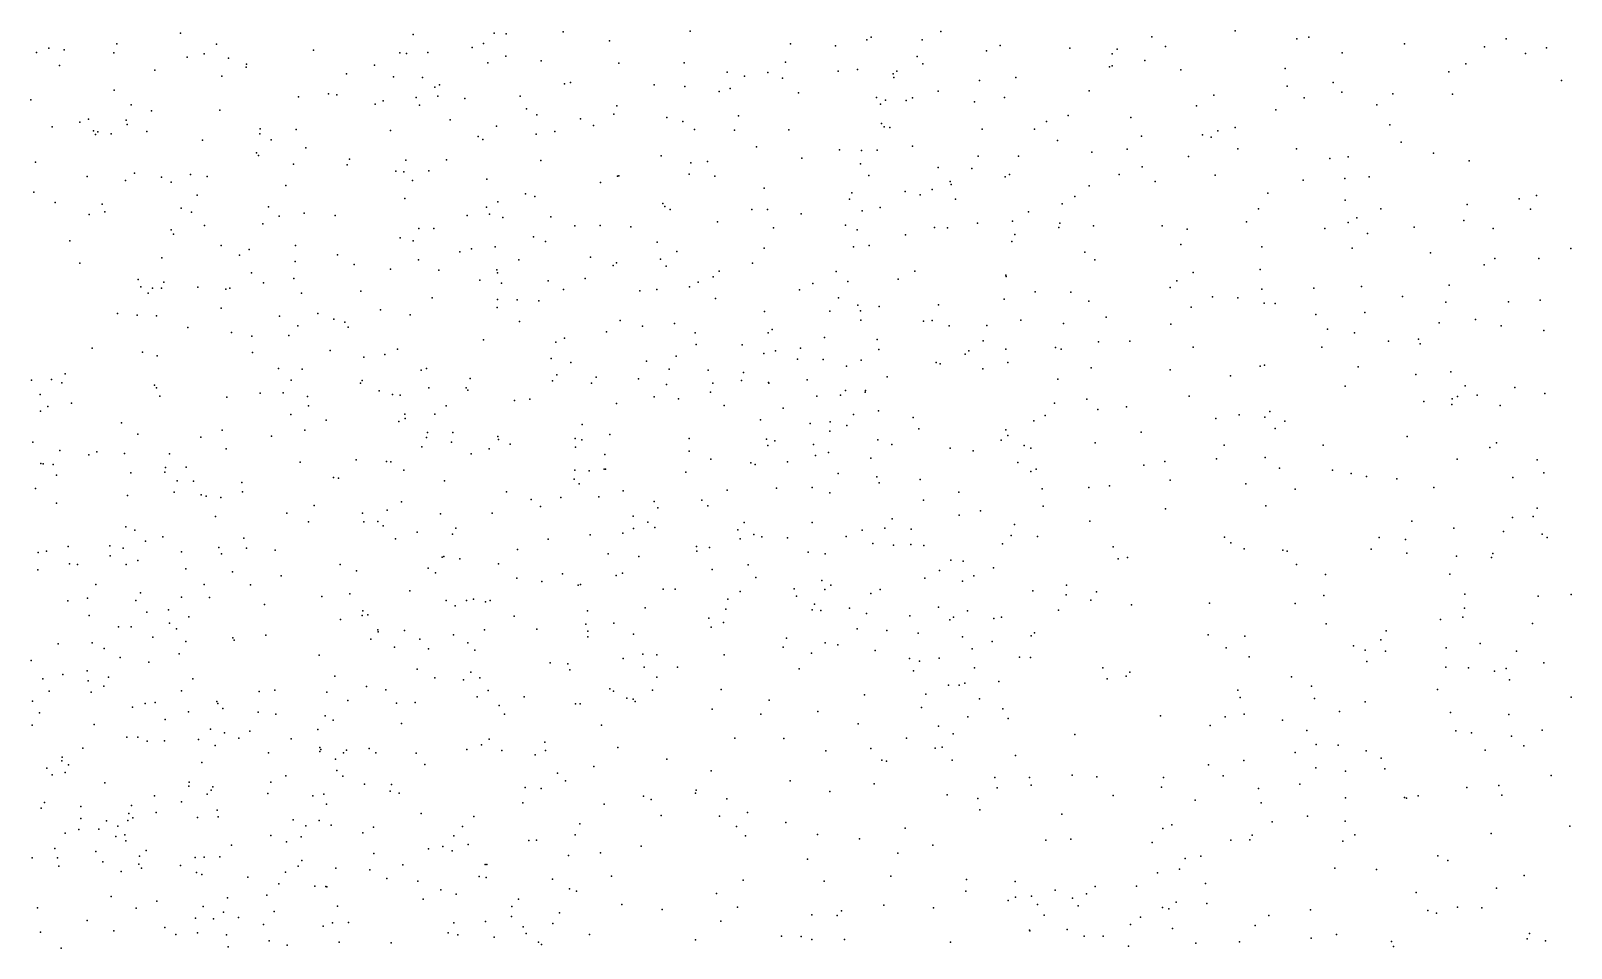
# Model space of a CAD drawing. Header units: metres. Extents: x -23.9 to 23.9, y -28.5 to 28.5.
# Drawn here: x 11.95 to 17.93, y 3.58 to 7.13 of the extents above; entities that cross this region are included whole.
import ezdxf

# ---------------------------------------------------------------- set-up
doc = ezdxf.new("R2010")
doc.units = ezdxf.units.M

msp = doc.modelspace()

# ---------------------------------------------------------------- linework, layer by layer
for p in [(12.5343, 7.122, 13.5329), (13.4356, 7.1167, -2.9031), (13.7495, 7.1226, -17.7805), (13.7959, 7.1196, -10.555), (14.0178, 7.1276, 18.579), (14.5096, 7.1294, -6.2255), (15.2115, 7.1071, 19.3227), (15.4811, 7.129, 16.0003), (16.2997, 7.1079, 12.6297), (16.6229, 7.1314, 16.5617), (16.9081, 7.1072, -14.1743), (12.023, 7.0637, -4.4428), (12.083, 7.0571, 14.0782), (12.287, 7.0811, -14.5082), (12.6736, 7.0797, -8.7941), (13.0494, 7.0567, -5.9485), (13.493, 7.0479, 1.9849), (13.665, 7.0671, -20.9815), (13.7081, 7.082, -9.787), (14.197, 7.0922, -9.9929), (14.8989, 7.0813, -5.9584), (15.0727, 7.0733, -20.3325), (15.1944, 7.0964, -19.5906), (15.4088, 7.0968, 5.5907), (15.6589, 7.0538, -5.838), (15.7114, 7.0744, 18.9487), (15.981, 7.064, 16.3399), (16.1649, 7.0598, 13.2965), (16.352, 7.0705, 13.6533), (16.8613, 7.1003, -3.4312), (17.2785, 7.0804, 8.8179), (17.5886, 7.0688, -8.6816), (17.6726, 7.0997, -4.1971), (17.8299, 7.0656, 7.8119), (11.9759, 7.0467, -2.1901), (12.0646, 6.9964, 8.5729), (12.2757, 7.0455, -2.7429), (12.5599, 7.0288, 8.887), (12.6249, 7.0427, 4.0142), (12.7193, 7.0249, 4.4087), (12.7886, 6.9905, -14.8471), (12.789, 7.0022, 15.6346), (13.2852, 6.9986, -8.9015), (13.3846, 7.0458, 11.1275), (13.4099, 7.0431, 9.3978), (13.7253, 7.0067, 15.9097), (13.7955, 7.0333, 0.9091), (13.9326, 7.0152, -8.454), (14.2334, 7.0055, -20.9018), (14.486, 7.0073, 5.4166), (14.8791, 7.0098, 9.9559), (15.3893, 7.0314, 7.5519), (15.4113, 7.0039, -3.4158), (16.1355, 6.9918, -13.6626), (16.1459, 6.9962, -4.9827), (16.1461, 7.0419, 9.2157), (16.2724, 7.0158, 18.8197), (17.0378, 7.0458, -18.0143), (17.5162, 7.0028, 1.0646), (17.7484, 7.0438, 16.6265), (12.4341, 6.9793, -15.774), (12.6938, 6.9556, 14.8564), (13.1774, 6.9641, -20.4657), (13.3592, 6.9534, 15.9853), (13.4714, 6.9506, 12.158), (14.046, 6.931, -9.4835), (14.6532, 6.9712, 15.9269), (14.7207, 6.956, 19.2041), (14.8106, 6.97, -9.6549), (14.8676, 6.9484, 15.5798), (15.0838, 6.9745, 17.9805), (15.1589, 6.9817, -18.5411), (15.2963, 6.9643, -5.3089), (15.2993, 6.9498, 9.9009), (15.3106, 6.9745, -2.2833), (15.6317, 6.9384, 9.5168), (15.7723, 6.95, -15.4465), (16.4123, 6.9799, 18.4626), (16.8157, 6.9852, 8.6083), (17.0026, 6.9313, -14.9842), (17.4514, 6.9719, -12.34), (17.888, 6.9394, 16.2369), (12.277, 6.9013, -4.8862), (12.9909, 6.8759, -5.4731), (13.1077, 6.8871, -18.853), (13.1397, 6.8835, -15.9066), (13.4471, 6.8723, 17.6776), (13.5202, 6.9134, 18.479), (13.5309, 6.8779, 4.2234), (13.5381, 6.9218, 4.619), (13.636, 6.8686, -16.0686), (13.8511, 6.8785, 14.7933), (14.022, 6.9264, -7.7142), (14.3701, 6.9217, 15.1736), (14.4893, 6.9161, -6.9025), (14.6217, 6.8963, 8.8519), (14.6643, 6.908, -17.08), (14.9294, 6.8913, -14.6344), (15.2324, 6.8731, 5.2699), (15.3722, 6.8714, 13.2255), (15.4708, 6.8974, 6.3473), (15.7283, 6.8727, 15.3096), (16.0561, 6.8991, -19.0742), (16.5398, 6.8817, 12.7881), (16.8243, 6.9162, 0.3063), (16.8897, 6.8712, -11.5041), (17.0363, 6.8936, 16.8741), (17.2342, 6.8868, -11.8214), (17.4649, 6.8861, 0.4069), (11.9534, 6.8633, 12.3898), (12.3422, 6.8443, -8.0437), (12.4214, 6.8206, 11.7914), (12.6867, 6.8237, 12.8551), (13.2882, 6.8473, -16.7977), (13.3189, 6.8597, -19.8461), (13.4605, 6.8428, 5.0219), (13.8745, 6.8294, 17.3729), (14.2137, 6.8079, 0.9479), (14.2257, 6.8405, 18.6774), (15.2471, 6.8469, 8.4259), (15.2667, 6.8628, -19.0959), (15.3468, 6.8617, 16.2826), (15.6115, 6.8557, 7.0987), (16.4721, 6.8401, 12.2176), (16.7803, 6.8251, 12.4164), (17.1721, 6.8439, 1.4502), (12.0357, 6.7595, 8.9642), (12.1439, 6.7779, 13.8186), (12.1771, 6.7891, 15.4066), (12.3237, 6.7846, 13.4366), (12.3272, 6.7677, 14.3567), (12.8429, 6.7513, -8.3152), (12.9822, 6.7483, 4.221), (13.5795, 6.7867, -17.3753), (13.7583, 6.7614, 1.7182), (13.9149, 6.8051, 4.6414), (14.084, 6.7907, -14.1268), (14.1343, 6.7642, 5.361), (14.4193, 6.7959, 9.5228), (14.4813, 6.7797, 16.1727), (14.5266, 6.749, 17.5914), (14.6967, 6.8013, 17.9949), (15.2508, 6.7718, -7.1625), (15.2615, 6.7588, 8.9962), (15.2839, 6.7572, 8.0075), (15.6415, 6.7502, 8.636), (15.8444, 6.7505, 13.2448), (15.891, 6.7805, 8.2458), (15.9748, 6.803, -2.5989), (16.2181, 6.7949, 16.4172), (16.6222, 6.7565, 8.1907), (17.2216, 6.7668, -10.1635), (12.1964, 6.7442, 9.3382), (12.2045, 6.7293, 12.6564), (12.2135, 6.7395, 12.123), (12.2653, 6.7316, 9.749), (12.4032, 6.7409, 8.6559), (12.6191, 6.7081, 9.4126), (12.8417, 6.7325, 12.52), (12.8848, 6.7088, 10.9871), (13.3474, 6.7448, 18.2365), (13.6883, 6.722, 11.9913), (13.7063, 6.7101, -15.5054), (13.9122, 6.7311, 15.8369), (13.9849, 6.7417, -2.0066), (14.6817, 6.7459, 9.3007), (14.8918, 6.747, -3.2663), (15.9342, 6.7058, 12.6169), (16.2599, 6.7231, -5.9143), (16.4964, 6.7287, -5.4351), (16.5289, 6.7194, 1.2524), (16.5554, 6.7433, -18.6176), (17.2661, 6.6996, -18.6531), (12.8286, 6.6586, 15.48), (12.8363, 6.6485, 15.1166), (13.0198, 6.6779, 15.7763), (13.1885, 6.6342, 14.7594), (13.4078, 6.6295, 3.9407), (13.5649, 6.6309, 14.7458), (13.9303, 6.6287, 18.7189), (14.3974, 6.6468, -20.5824), (14.7664, 6.6823, -2.5114), (14.943, 6.6377, 19.0861), (15.0884, 6.6705, 14.1614), (15.1734, 6.6679, 18.1706), (15.2347, 6.6682, 7.6651), (15.3715, 6.6848, 15.4092), (15.6261, 6.6453, 5.8928), (15.7821, 6.6459, 6.3128), (16.0662, 6.6614, -14.5921), (16.2042, 6.6723, 9.4252), (16.441, 6.6438, 13.1195), (16.6332, 6.6734, -13.2393), (16.8605, 6.6736, -11.0174), (16.9889, 6.6368, 7.8451), (17.0602, 6.6428, 15.6426), (17.3908, 6.6575, -8.831), (11.9718, 6.6224, 13.4697), (12.3555, 6.5801, 15.0306), (12.5728, 6.5741, 12.1089), (12.9722, 6.615, -17.634), (13.1793, 6.6121, 1.5298), (13.369, 6.5874, 15.8468), (13.399, 6.5845, 9.3555), (13.497, 6.5885, -20.7386), (14.5052, 6.5751, -15.5826), (14.5125, 6.6202, 14.9565), (14.5774, 6.6242, -17.7998), (15.1703, 6.6159, -20.1946), (15.202, 6.5709, 9.5529), (15.4717, 6.6015, 18.7053), (15.6018, 6.5981, 9.3248), (15.7476, 6.5748, 9.6607), (16.1722, 6.5745, 12.0196), (16.2618, 6.6042, 15.3751), (16.5449, 6.5719, -19.3457), (17.5296, 6.6274, 16.9781), (12.1721, 6.5664, -17.7953), (12.3203, 6.5506, 14.6733), (12.4599, 6.5636, 4.1108), (12.4974, 6.5446, 9.0195), (12.6375, 6.5664, -17.1813), (12.9426, 6.5324, -19.5917), (13.4337, 6.5517, -18.0432), (13.7211, 6.5561, 9.5186), (14.1624, 6.5438, 4.5917), (14.2282, 6.5674, 4.9457), (14.2335, 6.5688, 17.2449), (14.605, 6.5674, -16.5601), (14.7965, 6.5212, 18.6699), (15.4479, 6.5161, 7.3681), (15.517, 6.5472, -4.7848), (15.522, 6.5355, 6.9322), (15.7302, 6.5649, 14.3141), (16.057, 6.5303, 16.5594), (16.3126, 6.5473, 8.0601), (16.886, 6.5523, 9.1014), (17.0481, 6.559, 12.6438), (17.1415, 6.565, -9.2324), (11.9653, 6.5053, 9.9189), (12.0481, 6.4657, -1.2325), (12.2301, 6.4596, -18.4338), (12.5985, 6.4946, -15.5592), (13.4029, 6.4817, -7.1256), (13.7636, 6.468, 8.2884), (13.8716, 6.4999, -17.0084), (13.9068, 6.4896, 16.649), (14.4037, 6.4618, -9.0137), (14.4113, 6.4502, 8.8793), (15.1276, 6.479, 18.526), (15.136, 6.5032, 16.0255), (15.3437, 6.5086, 16.3938), (15.4018, 6.4955, 5.4116), (15.5389, 6.4784, -3.4833), (15.9519, 6.4603, 15.2353), (16.0012, 6.489, -15.6243), (16.7493, 6.5025, 11.9994), (17.0493, 6.4748, 16.6298), (17.5222, 6.4583, -9.7595), (17.7237, 6.4807, 0.7085), (17.7907, 6.4935, 8.8902), (12.1796, 6.4196, 4.2969), (12.2401, 6.4294, -7.0866), (12.5366, 6.4435, -7.7764), (12.5759, 6.4287, 10.2539), (12.8745, 6.4492, 8.7918), (12.9157, 6.4123, 12.2503), (13.0134, 6.4248, 10.2331), (13.1333, 6.4149, 15.058), (13.6447, 6.416, -8.2499), (13.7195, 6.4476, 17.133), (13.7323, 6.4211, 15.6032), (13.7836, 6.408, -2.8498), (13.9696, 6.4105, -20.6555), (14.4315, 6.4388, 16.5929), (14.6154, 6.3908, 17.9274), (14.7483, 6.4388, 16.2299), (14.8094, 6.4387, 13.7532), (14.9403, 6.4222, 8.5757), (15.1769, 6.4331, 13.3685), (15.246, 6.4467, 9.88), (15.7593, 6.393, 8.338), (15.8208, 6.4295, 13.4868), (16.666, 6.3914, 13.1946), (16.7135, 6.4413, -4.6866), (17.0943, 6.4059, -1.9081), (17.1869, 6.4414, 8.8502), (17.5096, 6.3958, 17.3995), (17.7674, 6.4394, 16.3822), (12.4973, 6.3602, 11.5679), (12.5063, 6.3426, -0.592), (12.627, 6.3771, 11.2482), (12.8527, 6.3833, -3.1461), (13.4583, 6.3652, 11.1218), (13.516, 6.3646, 15.0699), (13.9028, 6.3325, 15.9956), (14.0629, 6.3756, 9.3617), (14.1602, 6.377, 0.6243), (14.2798, 6.3709, 8.5676), (14.8327, 6.3671, -17.4331), (15.1112, 6.3782, 8.0754), (15.1573, 6.3602, 14.5227), (15.3448, 6.3401, -16.5645), (15.4573, 6.3694, -15.247), (15.5078, 6.3681, 15.3252), (15.6241, 6.386, 8.6505), (15.7683, 6.3422, 12.6653), (15.939, 6.3693, 6.0358), (15.9428, 6.3864, 6.5729), (16.0735, 6.3759, 13.1245), (16.3399, 6.3753, 16.3429), (16.436, 6.3623, 0.5824), (16.9698, 6.3648, 16.1003), (17.0607, 6.3879, 12.2886), (17.1352, 6.3463, -12.3871), (17.3168, 6.3698, 15.9672), (17.6224, 6.3657, 1.1741), (12.1047, 6.3177, -15.9416), (12.6917, 6.2992, 10.5716), (12.8001, 6.284, -2.2769), (12.9799, 6.2992, -14.9079), (13.3857, 6.329, 15.4631), (13.4355, 6.3176, 18.0826), (13.6166, 6.2745, 11.7887), (13.6623, 6.2858, 17.6083), (13.7538, 6.2944, 11.3073), (13.9482, 6.3151, -2.2079), (14.3811, 6.3124, 1.0869), (14.4585, 6.2756, -2.5198), (14.7966, 6.2883, 7.6837), (15.1433, 6.2941, -14.5091), (15.2037, 6.2998, -2.154), (15.7561, 6.3144, 12.2785), (16.0403, 6.2729, -13.6176), (16.4116, 6.3028, 15.6279), (16.7254, 6.2941, -18.5418), (17.0758, 6.2883, -1.3747), (17.3803, 6.2712, -10.8392), (17.9243, 6.2881, 18.1379), (12.1436, 6.2302, -4.7341), (12.4615, 6.2519, -2.6373), (12.7622, 6.2621, 0.2682), (12.9781, 6.2367, 3.9658), (13.1428, 6.2624, -1.8889), (13.207, 6.2261, 9.7984), (13.4559, 6.2441, 3.8055), (13.8448, 6.2438, -20.1026), (14.1227, 6.2534, 16.2588), (14.2108, 6.2211, 4.2982), (14.2243, 6.2317, 4.7144), (14.395, 6.2456, -1.5888), (14.4168, 6.2192, 14.9376), (14.7512, 6.2306, 14.1898), (16.0781, 6.2434, 11.8832), (17.5882, 6.2236, 8.7895), (17.6293, 6.2492, -2.1818), (17.7994, 6.2483, 18.6124), (12.3702, 6.1672, -6.7159), (12.4696, 6.1569, -15.0517), (12.8086, 6.1928, -6.9446), (12.8551, 6.1551, -16.3203), (12.9735, 6.1717, -19.2944), (13.3476, 6.2076, 12.0528), (13.5352, 6.204, 16.8351), (13.6947, 6.1649, 10.7767), (13.7601, 6.2051, 8.6877), (13.7633, 6.1931, -17.5834), (13.778, 6.1534, 19.6886), (13.9597, 6.1628, 18.4685), (14.102, 6.1709, -16.5152), (14.5409, 6.1572, 7.9739), (14.5992, 6.1778, -20.1347), (14.6221, 6.1997, 8.3745), (14.9855, 6.1517, -9.1534), (15.0754, 6.1987, 9.0599), (15.1205, 6.1595, 10.6871), (15.3166, 6.169, 16.1591), (15.381, 6.1998, 11.695), (15.733, 6.1848, 6.8953), (15.7343, 6.1785, 10.1244), (16.3958, 6.162, -5.4701), (16.4591, 6.1942, 8.1868), (16.7199, 6.2062, -4.0234), (12.3798, 6.1389, 0.6862), (12.4084, 6.1148, -17.4972), (12.4258, 6.1332, -13.7957), (12.4604, 6.1332, -3.1664), (12.6005, 6.138, -14.5384), (12.7098, 6.1296, -5.4998), (12.7244, 6.1334, 11.7855), (13.003, 6.114, 11.9957), (13.2334, 6.1223, -18.776), (13.5093, 6.0963, 17.1563), (14.019, 6.1284, 11.1013), (14.3146, 6.124, -13.9177), (14.3801, 6.1291, 18.1122), (14.5064, 6.1389, -15.3288), (14.6081, 6.0941, 17.476), (14.9341, 6.127, -1.5495), (15.0849, 6.0967, 15.6839), (15.727, 6.0916, -19.7771), (15.8474, 6.1197, 15.3661), (15.9859, 6.1183, 16.428), (16.3703, 6.1358, 16.0234), (16.5341, 6.0999, -20.0335), (16.6326, 6.0967, 9.1458), (16.7262, 6.1302, 1.2841), (16.9273, 6.1337, 0.2771), (17.1123, 6.14, 12.6731), (17.2707, 6.1021, 16.9925), (17.4525, 6.1458, 7.8933), (12.2891, 6.0362, 10.5232), (12.6916, 6.0569, -17.8906), (13.0662, 6.036, 8.3215), (13.3093, 6.0498, -19.6669), (13.7612, 6.0584, 17.9779), (13.7628, 6.0904, 8.2504), (13.8389, 6.0885, 19.2304), (13.9231, 6.085, 11.5476), (14.7976, 6.0431, -8.3638), (15.0505, 6.0444, 11.0859), (15.1598, 6.0674, 7.0526), (15.1706, 6.0458, 10.3478), (15.2423, 6.0631, 12.268), (15.4719, 6.0698, 10.9822), (16.0556, 6.0837, 6.4502), (16.4516, 6.0605, 13.2265), (16.7348, 6.0761, -1.6614), (16.7773, 6.0746, 8.6208), (16.9358, 6.0317, 12.1298), (17.1247, 6.0393, -18.6329), (17.4395, 6.0792, -11.4514), (17.6816, 6.0806, -10.0029), (17.8055, 6.0867, 16.2968), (12.3658, 6.0285, -18.6302), (12.4404, 6.0265, 4.0914), (12.5628, 5.9811, 8.3735), (12.9172, 6.0252, 5.3574), (12.9888, 5.988, -13.9317), (13.1284, 6.0133, 1.1678), (13.1703, 6.0014, 10.6487), (13.1831, 5.9832, -18.2175), (13.4242, 6.0309, -0.2827), (13.848, 6.004, -14.2937), (14.2381, 6.0087, -0.9361), (14.3247, 5.9868, 19.5683), (14.4488, 5.9974, -7.2624), (14.8273, 5.9736, 7.9393), (15.1718, 6.0094, 7.5246), (15.4147, 6.0062, -5.3303), (15.448, 6.0089, 13.2504), (15.5135, 5.9883, -14.8094), (15.6594, 5.9897, -4.7672), (15.7916, 6.0101, 14.4683), (15.9569, 5.9968, 12.982), (16.1223, 6.0208, 8.3399), (16.3735, 5.9936, -13.3695), (16.98, 5.9748, -4.4896), (17.4133, 5.9997, -1.1006), (17.554, 6.0127, 8.3421), (17.654, 5.9872, 18.8482), (12.7309, 5.9625, 8.9707), (12.8097, 5.9477, 0.7487), (12.9543, 5.9501, 11.3713), (13.7082, 5.934, 17.5012), (13.9892, 5.9247, 20.0727), (14.0223, 5.9404, 17.6557), (14.1857, 5.9645, 16.0691), (14.5286, 5.961, 4.9937), (14.5331, 5.9157, 15.1124), (14.7106, 5.9144, 19.9922), (14.8126, 5.9606, -2.7423), (15.031, 5.9431, 5.702), (15.2351, 5.9342, 14.5908), (15.6453, 5.93, 15.6621), (16.0924, 5.9252, 11.4795), (16.2136, 5.9283, 9.4368), (17.0853, 5.9605, 19.3623), (17.2167, 5.9288, 19.7255), (17.3334, 5.9365, 19.0799), (17.3403, 5.9185, 18.4206), (17.8193, 5.9702, 17.7587), (12.1907, 5.9008, -5.4105), (12.3865, 5.8858, -5.8702), (12.4427, 5.8713, -1.0055), (12.8133, 5.8845, -15.8432), (13.1137, 5.8927, 0.3977), (13.2439, 5.8667, 5.6065), (13.3257, 5.8767, -16.5389), (13.3753, 5.897, -17.7932), (13.9712, 5.8608, -1.3801), (14.4555, 5.8701, -0.1534), (14.7957, 5.881, -9.716), (14.8399, 5.8915, 10.3405), (14.9257, 5.8588, 9.1871), (14.9379, 5.9015, 9.868), (15.0257, 5.8572, 19.5801), (15.1723, 5.8545, -7.8379), (15.2405, 5.8958, 20.3683), (15.5753, 5.8783, 5.6941), (15.5904, 5.8909, -2.8007), (15.7337, 5.8968, -14.2315), (15.9258, 5.904, 16.1346), (15.9477, 5.8977, 10.0567), (16.4603, 5.9051, 8.5626), (16.9585, 5.9054, -19.5763), (12.0862, 5.8011, 14.518), (12.9132, 5.823, -0.2743), (13.0056, 5.8203, 18.4261), (13.4669, 5.8161, 10.236), (13.4874, 5.8228, -13.8954), (13.9927, 5.7981, -15.4717), (14.0465, 5.8456, -7.8185), (14.3402, 5.8512, -9.9802), (14.4284, 5.8195, 16.3476), (14.5795, 5.8158, -1.3275), (14.7167, 5.8065, -14.2876), (15.1159, 5.831, -6.4373), (15.4638, 5.8457, -18.4487), (15.4782, 5.8405, 19.8117), (15.6447, 5.8214, 6.8914), (15.7412, 5.8456, 13.4025), (16.0638, 5.825, 9.027), (16.371, 5.8178, 11.8582), (16.6043, 5.794, 20.0119), (16.7193, 5.8311, 13.0376), (16.7366, 5.8358, -12.9127), (17.0992, 5.829, -19.113), (17.3234, 5.7991, 1.1418), (17.4587, 5.8093, -2.4321), (11.9565, 5.7771, -18.7073), (12.0331, 5.7802, 13.8954), (12.0741, 5.7665, -13.545), (12.4326, 5.7573, 10.7132), (12.4401, 5.7475, 5.5484), (12.9625, 5.7778, 9.3738), (13.2318, 5.7661, 19.4699), (13.2376, 5.7756, 18.9639), (13.3036, 5.736, 4.097), (13.4967, 5.7474, 1.0163), (13.6412, 5.7475, -16.8601), (13.6483, 5.7384, 18.8979), (13.6569, 5.7839, 10.5223), (13.9754, 5.7752, 1.2882), (14.127, 5.7654, -8.2765), (14.1456, 5.7888, 15.7133), (14.3088, 5.7822, 19.9883), (14.4173, 5.7604, 19.2811), (14.5976, 5.7661, -10.63), (14.709, 5.7758, 20.3945), (14.8133, 5.7682, -19.4082), (14.8145, 5.7659, 17.1053), (14.963, 5.7781, 5.3797), (15.1118, 5.7375, -8.6866), (15.1898, 5.7372, -2.4258), (15.2739, 5.7905, 12.4837), (15.9355, 5.7811, 14.1889), (17.0494, 5.7539, 18.9539), (17.5148, 5.7556, 17.3776), (17.7062, 5.7491, 16.4343), (11.9903, 5.722, 23.0813), (12.0198, 5.6755, 4.1895), (12.1107, 5.6881, -4.6922), (12.454, 5.7147, 14.2063), (12.7129, 5.7117, 18.8467), (12.8421, 5.727, 4.186), (12.9321, 5.7276, 10.8843), (13.0267, 5.7139, 11.63), (13.0298, 5.6772, 8.2067), (13.3553, 5.7213, 18.3209), (13.3858, 5.7192, -2.2958), (13.564, 5.6772, -0.9592), (13.8285, 5.6978, 4.1705), (13.8882, 5.704, 8.1071), (14.2236, 5.6867, 11.059), (14.3703, 5.7123, -14.9072), (14.4648, 5.7048, 15.5434), (14.5889, 5.7311, 10.6445), (14.642, 5.6793, 11.0463), (15.0005, 5.7154, 12.0154), (15.092, 5.719, 11.6042), (15.1877, 5.7312, 7.7463), (15.9221, 5.6885, 19.7445), (16.0474, 5.7039, -3.8593), (16.2012, 5.6735, 12.8681), (16.4441, 5.7153, -5.1262), (17.3541, 5.6949, -0.1064), (17.4628, 5.6822, 19.9877), (17.4633, 5.7049, 17.8745), (17.4847, 5.7137, -18.0512), (17.5602, 5.7187, -12.11), (17.6494, 5.679, -18.589), (17.8228, 5.7259, -9.1833), (11.9916, 5.657, -3.643), (12.9616, 5.6446, -17.3248), (13.0988, 5.6226, 4.5803), (13.3796, 5.6165, 9.007), (13.4035, 5.6453, 4.8289), (13.4052, 5.6292, -19.35), (13.5199, 5.6449, 5.5533), (14.7819, 5.6235, -6.9355), (14.8704, 5.6685, 16.1499), (15.053, 5.6157, -14.65), (15.1425, 5.6446, -7.2711), (15.2402, 5.6586, -9.7482), (15.3736, 5.6322, 13.4067), (15.8425, 5.6193, 20.3089), (15.8856, 5.6402, 10.8495), (16.0899, 5.6629, 9.8053), (16.547, 5.6286, 20.4736), (16.6377, 5.6428, 12.279), (16.7376, 5.6338, 19.4773), (16.7569, 5.6557, 12.7429), (16.8155, 5.6183, -0.0188), (12.3049, 5.6116, 0.8958), (12.3681, 5.5672, 4.4727), (12.6126, 5.5561, 4.8676), (12.6947, 5.5837, 5.8199), (12.8869, 5.5599, 6.1768), (13.0152, 5.583, 19.1942), (13.4875, 5.5553, 4.4642), (13.4918, 5.5737, -16.0608), (13.5901, 5.5739, 17.1171), (13.7643, 5.5592, 5.0137), (14.0913, 5.6048, 0.7215), (14.1976, 5.5671, 4.8804), (14.9748, 5.6096, 13.6348), (15.0515, 5.5797, -10.6973), (15.1174, 5.6017, 14.4026), (15.396, 5.5885, 5.8418), (15.7333, 5.5845, -19.2074), (15.7407, 5.563, 13.6842), (16.2586, 5.5754, 12.5073), (16.777, 5.5902, -4.1518), (17.2898, 5.559, 18.2168), (11.9617, 5.5364, 13.4294), (12.0656, 5.5039, 10.3104), (12.209, 5.5, -0.8119), (12.7114, 5.5105, -14.0808), (13.4688, 5.5184, 20.1293), (13.5842, 5.5368, -2.8111), (13.7302, 5.5105, 11.8433), (13.7666, 5.5468, 16.5685), (13.8119, 5.5288, 17.4059), (14.0634, 5.5508, -9.4123), (14.0648, 5.5169, -17.1449), (14.0897, 5.5462, 11.6008), (14.5051, 5.502, 0.2615), (14.5057, 5.5506, -16.7713), (14.8051, 5.5486, -0.9274), (14.8107, 5.5236, 19.4108), (14.8378, 5.5421, 5.1265), (14.9882, 5.5281, 9.6306), (15.0454, 5.4965, -1.5963), (15.2375, 5.5459, 20.6509), (15.2917, 5.5273, 7.3268), (15.5178, 5.5137, 12.6119), (15.6065, 5.5033, 6.5943), (15.7157, 5.5446, 10.2123), (15.8045, 5.5234, 9.0378), (15.8303, 5.5137, -3.4056), (16.0797, 5.5337, 9.4608), (16.5795, 5.5247, -19.8808), (16.9638, 5.5251, -1.249), (17.6092, 5.5166, 17.1245), (17.6361, 5.5345, -1.1746), (11.9923, 5.4537, -0.3433), (12.0016, 5.4522, -17.548), (12.0401, 5.4499, 5.4947), (12.1778, 5.4877, 14.8352), (12.3167, 5.4932, 22.5993), (12.475, 5.4381, -17.8703), (12.4916, 5.4916, 13.8321), (12.556, 5.4397, -0.4279), (12.9975, 5.459, -2.2107), (13.2152, 5.4679, 19.8272), (13.333, 5.462, 8.1829), (13.3494, 5.461, 9.6773), (13.6609, 5.4913, 18.4225), (14.1786, 5.4884, 16.4238), (14.5893, 5.4712, 14.1521), (14.7444, 5.4566, 14.556), (14.7616, 5.45, 16.9131), (14.8864, 5.4612, -6.0925), (14.9956, 5.4854, -9.2277), (15.2101, 5.4753, -14.2018), (15.7805, 5.4579, -13.613), (16.2678, 5.4473, 11.6381), (16.3497, 5.4624, 11.9712), (16.5502, 5.4726, 0.7601), (16.7383, 5.4776, -1.6837), (16.7941, 5.4356, 19.0284), (17.4829, 5.4712, -11.0204), (17.7929, 5.4678, 16.7269), (12.0533, 5.4084, 3.9388), (12.3408, 5.4184, 22.9386), (12.4727, 5.4202, 18.4692), (12.5209, 5.3865, -14.5549), (12.5842, 5.386, 8.9174), (12.7721, 5.3811, 17.6832), (13.1266, 5.4, -0.0204), (13.1469, 5.3971, -3.3424), (13.4001, 5.4286, 18.0851), (13.5572, 5.387, -18.0597), (14.0605, 5.3929, -15.209), (14.0631, 5.4279, -7.2821), (14.079, 5.3751, -10.1535), (14.1186, 5.4262, 20.1942), (14.1762, 5.4317, 7.8759), (14.1808, 5.4328, 17.4454), (14.4932, 5.421, 19.3064), (15.0839, 5.415, 15.8932), (15.2329, 5.4019, 9.1908), (15.2428, 5.3798, 6.8056), (15.401, 5.3926, -10.3797), (15.8303, 5.4225, -4.537), (15.8505, 5.4325, 12.5877), (16.3699, 5.3895, -3.0031), (16.6644, 5.3747, -13.4847), (16.9999, 5.4287, -18.2503), (17.0722, 5.4152, -13.2711), (17.1318, 5.4037, -2.2754), (17.2493, 5.3946, -18.9889), (17.6985, 5.3995, 12.407), (17.8192, 5.4185, -9.7356), (11.9722, 5.3569, -2.4164), (12.3284, 5.3307, -13.8047), (12.5097, 5.3425, 6.0457), (12.6141, 5.333, 10.6179), (12.6336, 5.3279, -4.9514), (12.6901, 5.3221, 14.3932), (12.7742, 5.3442, 17.3414), (13.7975, 5.3445, 7.7887), (14.0087, 5.3228, -8.6611), (14.1555, 5.3244, -2.2929), (14.2503, 5.348, 19.0166), (14.6527, 5.3513, -0.5089), (14.844, 5.3589, -18.7816), (14.9824, 5.3608, 5.5982), (15.0516, 5.3404, 11.3882), (15.5509, 5.3431, -7.2062), (15.8739, 5.356, -6.7753), (16.0548, 5.361, 20.6387), (16.1357, 5.3678, 19.3711), (16.8557, 5.3551, -3.3745), (17.3923, 5.3609, -0.5158), (12.0526, 5.3, 12.8183), (12.9456, 5.2618, 19.3177), (13.0523, 5.2915, 0.5203), (13.2394, 5.2611, 5.9736), (13.3345, 5.2732, 7.8628), (13.3903, 5.3058, 11.7778), (13.5412, 5.2589, -0.4128), (13.7414, 5.2618, 5.6572), (13.8926, 5.3145, -19.7061), (13.9291, 5.2879, 16.946), (14.3695, 5.3074, -19.7431), (14.3843, 5.2821, 17.1037), (14.5554, 5.3126, 10.6806), (14.5784, 5.2905, 13.8068), (15.4145, 5.3123, 19.419), (15.6352, 5.2706, -6.0821), (15.8775, 5.2883, 10.642), (16.3524, 5.278, -6.2524), (16.7412, 5.29, -19.4549), (17.7928, 5.2813, 0.8297), (12.3213, 5.2083, 13.6086), (12.3571, 5.1957, 4.6757), (12.6689, 5.2492, 14.9292), (13.0304, 5.2285, -18.6725), (13.2441, 5.2276, -14.1306), (13.2991, 5.2293, 10.0099), (13.3192, 5.213, 17.2876), (13.6015, 5.2037, -14.4637), (14.288, 5.2504, -1.763), (14.2896, 5.2022, 15.896), (14.3453, 5.2271, 14.3714), (14.3725, 5.2062, 20.0956), (14.6946, 5.1966, 5.1915), (14.7193, 5.2249, -2.4367), (14.9826, 5.2249, 13.6481), (15.177, 5.1956, 0.946), (15.2645, 5.2031, 1.4172), (15.2933, 5.2394, 13.7904), (15.3663, 5.1994, 20.6312), (15.5522, 5.2533, 9.4294), (15.7667, 5.2178, 11.4106), (16.0597, 5.2306, 12.3539), (17.3074, 5.231, 18.7289), (17.4696, 5.204, -18.5376), (17.6982, 5.2454, 17.8419), (17.7783, 5.2486, -0.7503), (12.3981, 5.1533, 22.6073), (12.4647, 5.1699, 17.363), (12.7789, 5.1652, 8.597), (13.367, 5.1625, -17.6459), (13.4518, 5.1886, 7.5129), (13.5878, 5.1798, 10.669), (13.9587, 5.1605, 10.8955), (14.1213, 5.1778, 6.1094), (14.2481, 5.1842, -9.6901), (14.7032, 5.1619, 7.8789), (14.7559, 5.1788, 1.5355), (14.7881, 5.1701, -10.7976), (14.8876, 5.166, -1.9077), (15.115, 5.1718, 7.5045), (15.2178, 5.1443, 1.9461), (15.2974, 5.138, 6.0452), (15.3653, 5.1396, 11.5846), (15.4155, 5.1361, -9.5373), (15.7202, 5.1422, 19.6337), (15.7539, 5.1744, -3.9854), (15.8566, 5.171, -5.5605), (16.5813, 5.168, -5.4215), (16.606, 5.1461, 19.3792), (17.1803, 5.1678, -12.3833), (17.2829, 5.1593, 1.1384), (17.6625, 5.1909, -1.5731), (17.8124, 5.1796, -10.737), (17.8317, 5.1667, 12.8113), (11.9819, 5.1087, 22.1251), (12.0138, 5.1137, -4.1005), (12.098, 5.1328, -13.2722), (12.2592, 5.1352, 0.9913), (12.2613, 5.0962, 23.1741), (12.3114, 5.1261, -3.4937), (12.3678, 5.0787, 17.7118), (12.5377, 5.1116, 19.0467), (12.6819, 5.1286, -6.0941), (12.6932, 5.1037, 17.0709), (12.7895, 5.126, -2.6556), (12.9004, 5.1184, 6.0341), (13.5476, 5.0909, -1.2018), (13.5541, 5.0937, 9.7166), (13.6172, 5.0843, 6.0499), (13.8407, 5.1208, 20.1503), (14.1917, 5.1044, -16.5907), (14.3102, 5.0942, 14.0029), (14.5342, 5.1322, 0.7827), (14.5359, 5.1139, -19.1382), (14.5843, 5.1291, 20.4654), (14.9667, 5.1102, 7.1083), (15.0326, 5.1046, -15.2118), (15.5199, 5.0799, 14.495), (16.1492, 5.1313, 12.0091), (16.1685, 5.0847, -19.9107), (16.2048, 5.0893, 1.2612), (16.6573, 5.1229, -0.7882), (16.8072, 5.1188, 20.4687), (16.8236, 5.1143, -13.8586), (17.1502, 5.122, 20.033), (17.2884, 5.1064, -1.8403), (17.48, 5.0943, -14.0583), (17.6161, 5.09, -11.7305), (17.6217, 5.1051, 20.0023), (11.9812, 5.0419, 10.1692), (12.1036, 5.0648, 0.291), (12.1347, 5.0625, 14.9651), (12.3233, 5.0625, 5.2672), (12.5544, 5.0459, 13.8119), (12.7351, 5.0346, 10.9029), (12.9236, 5.0185, 1.448), (13.1531, 5.0628, 10.2739), (13.2156, 5.0386, 19.3192), (13.4936, 5.0485, 17.821), (13.5228, 5.0308, 0.0116), (13.7669, 5.0654, 9.0675), (14.0152, 5.026, 0.3715), (14.2226, 5.0199, -10.4241), (14.2473, 5.0285, 7.7113), (14.5954, 5.0431, -6.8759), (14.7339, 5.0609, 10.4929), (15.4766, 5.0397, -19.1396), (15.5686, 5.0756, 10.2965), (15.6087, 5.0186, -3.4388), (15.6855, 5.0501, 12.3199), (16.8599, 5.063, -6.0324), (16.9721, 5.0236, -12.7797), (17.4543, 5.0254, 12.4046), (12.2059, 4.985, -7.6454), (12.6251, 4.9853, -3.1816), (12.8051, 4.9844, 15.3628), (13.423, 4.9604, 19.7096), (13.8381, 5.0091, 11.6665), (13.9351, 4.9968, 6.3579), (14.0757, 4.9822, 19.1441), (14.0848, 4.9853, 5.502), (14.4053, 4.9667, 14.6839), (14.4521, 4.967, 5.4302), (14.7031, 4.9575, 7.4996), (14.7644, 5.0128, 19.4827), (14.9133, 4.9683, 5.8762), (15.0206, 5.0005, 20.6237), (15.032, 4.9661, 6.6867), (15.0549, 4.9823, -5.9809), (15.2459, 4.9652, 10.2711), (15.4199, 5.01, 16.1451), (15.5654, 4.9986, 11.0848), (15.8381, 4.9605, 11.9092), (15.9692, 4.9831, -11.1454), (12.0972, 4.9212, 5.8121), (12.1735, 4.932, 11.1852), (12.3605, 4.9227, 6.0488), (12.3787, 4.9526, -4.4361), (12.5375, 4.9356, 7.7237), (12.646, 4.935, 8.2957), (12.8599, 4.9082, -4.5767), (13.0811, 4.939, 7.5569), (13.1899, 4.949, -3.8658), (13.5641, 4.9235, 19.1001), (13.5989, 4.9023, 17.5074), (13.6426, 4.9229, 18.3224), (13.6698, 4.9279, 14.6681), (13.716, 4.9182, 18.7966), (13.7347, 4.9227, 9.4311), (14.6561, 4.928, -6.3161), (14.9225, 4.9398, 14.9212), (14.992, 4.9089, -7.731), (15.21, 4.9502, 13.6129), (15.4721, 4.8976, 13.8266), (15.9674, 4.9446, 19.4551), (16.0623, 4.9245, -6.4769), (16.0847, 4.9565, -13.6879), (16.2207, 4.9065, -4.2525), (16.5235, 4.9133, 0.8702), (16.8553, 4.9111, -0.1239), (16.9656, 4.9429, -1.2906), (17.5132, 4.9481, -6.1485), (17.7976, 4.9397, 11.6449), (17.925, 4.9467, -4.0992), (12.18, 4.8645, 13.632), (12.4029, 4.8782, 10.7311), (12.4877, 4.8869, 6.3904), (12.5659, 4.8604, 18.1426), (13.1542, 4.8499, 8.5161), (13.238, 4.8643, -19.0211), (13.2412, 4.8835, 11.5683), (13.2595, 4.8677, 11.0583), (13.8278, 4.8629, 14.3501), (14.1119, 4.8834, 19.7837), (14.3346, 4.8948, -7.9173), (14.5815, 4.8546, 20.1328), (14.6391, 4.8375, 0.2685), (14.6477, 4.8897, -7.335), (14.9832, 4.8873, -18.5565), (15.0156, 4.8845, 11.0089), (15.1279, 4.8928, 6.3068), (15.1928, 4.8731, 15.8429), (15.3614, 4.8635, 19.5959), (15.5168, 4.8482, -15.2468), (15.5309, 4.8586, 10.7171), (15.5845, 4.883, 1.0408), (15.687, 4.8537, 19.9138), (15.7169, 4.859, -18.6958), (15.9371, 4.8851, 20.5345), (17.419, 4.8488, 19.8999), (17.5049, 4.8584, 0.4984), (17.5113, 4.8935, 18.8953), (12.2935, 4.8216, 22.6055), (12.3425, 4.8208, -2.6426), (12.4266, 4.781, 20.6316), (12.4909, 4.8346, 18.6652), (12.5184, 4.8133, -6.908), (12.7363, 4.779, 16.9283), (12.8646, 4.7882, 19.166), (13.2988, 4.8096, 14.6158), (13.3003, 4.8017, 14.9565), (13.4023, 4.8062, 1.1413), (13.5918, 4.7897, -4.149), (13.7122, 4.8091, -19.2592), (13.9147, 4.8117, 19.4001), (14.1055, 4.8319, 16.4023), (14.1128, 4.7822, -15.7415), (14.113, 4.8039, 15.025), (14.2142, 4.8358, 14.3233), (14.2893, 4.7929, -16.9875), (14.5913, 4.8196, 6.4074), (15.1576, 4.8132, 10.5675), (15.2718, 4.8071, 16.7756), (15.393, 4.7961, -7.1689), (15.5659, 4.7817, 2.0241), (15.8312, 4.7859, 1.6377), (15.844, 4.7976, -1.0527), (16.5174, 4.7906, 19.4993), (16.6604, 4.7847, 20.4411), (16.9758, 4.8325, 0.578), (17.2075, 4.805, -5.2243), (17.7754, 4.8334, -18.8535), (12.0597, 4.7557, 7.6602), (12.1914, 4.759, 21.653), (12.2384, 4.7366, 5.0718), (12.5548, 4.7642, -5.453), (12.7416, 4.7692, 10.6103), (13.272, 4.773, 16.9809), (13.363, 4.7417, 9.782), (13.4619, 4.7729, 11.8749), (13.4956, 4.7353, 14.3403), (13.6481, 4.7589, 15.1202), (13.6749, 4.7303, 10.7252), (14.8703, 4.7421, 16.9857), (14.8833, 4.7769, 13.552), (14.9795, 4.7183, 20.3308), (15.0329, 4.7589, -1.5922), (15.082, 4.7513, -0.8934), (15.2269, 4.7289, 14.8389), (15.6024, 4.7363, -5.7907), (15.6803, 4.7643, -19.7646), (16.5882, 4.7398, -14.3037), (17.0806, 4.7471, -18.3395), (17.1259, 4.7307, 19.661), (17.187, 4.7704, -7.5837), (17.2052, 4.7273, 11.5669), (17.44, 4.739, 12.1775), (17.5726, 4.7569, -3.7586), (17.7126, 4.7271, -13.729), (11.9546, 4.69, -3.7147), (12.2993, 4.702, 8.2239), (12.4116, 4.6846, 20.1071), (12.529, 4.7161, 11.8026), (13.0711, 4.7116, -10.4205), (13.9675, 4.6818, -4.4625), (14.0358, 4.6782, -3.9915), (14.2505, 4.6982, 0.7113), (14.3264, 4.7145, -9.3911), (14.3316, 4.6645, 13.9345), (14.3805, 4.7127, 1.2416), (14.46, 4.6643, 6.9933), (14.6416, 4.712, 2.1191), (14.9327, 4.6582, 19.9251), (15.3603, 4.6979, 20.0135), (15.399, 4.6875, -14.6219), (15.4748, 4.6995, -9.9021), (15.6117, 4.6622, -17.4569), (15.7866, 4.7034, -14.2831), (15.8291, 4.7016, 20.2227), (16.1093, 4.6621, 1.9912), (16.6766, 4.7047, -4.0503), (17.1332, 4.687, 19.2914), (17.4389, 4.6645, -1.9921), (17.5274, 4.6615, 19.4523), (17.6736, 4.6592, -1.3305), (17.8186, 4.6812, 11.4189), (12, 4.6191, 11.0147), (12.0776, 4.636, 20.2968), (12.1723, 4.6509, 6.2177), (12.1764, 4.612, 13.8669), (12.2548, 4.626, 17.5897), (12.5814, 4.6193, 21.4599), (13.1315, 4.6294, 14.3632), (13.4514, 4.6567, 8.7512), (13.5197, 4.623, 17.9367), (13.6309, 4.6157, 9.3306), (13.6592, 4.6458, 5.7389), (13.6941, 4.6236, -10.0288), (14.0436, 4.6549, -1.0775), (14.3803, 4.6263, 15.9619), (15.3757, 4.6501, 16.125), (15.5745, 4.6026, -8.8896), (15.7064, 4.6092, -3.1989), (16.126, 4.6194, -8.2583), (16.1996, 4.6293, 20.4222), (16.2137, 4.6457, 19.5876), (16.8409, 4.6269, -3.4937), (17.6283, 4.649, -0.1034), (17.6854, 4.6156, -3.1723), (12.0249, 4.5718, 20.711), (12.1877, 4.5681, 10.0868), (12.236, 4.5908, 10.6578), (12.5374, 4.5724, -7.7226), (12.8387, 4.5701, 11.8307), (12.8992, 4.5749, 8.1346), (13.1009, 4.5677, -17.3886), (13.255, 4.5895, 7.387), (13.3295, 4.5762, -6.0108), (13.6837, 4.5491, -9.3001), (13.7271, 4.5741, 7.2702), (13.8664, 4.5494, 5.3899), (14.1979, 4.5809, 6.7854), (14.213, 4.5713, 10.9041), (14.264, 4.5446, -18.9897), (14.2881, 4.5408, 16.4911), (14.3631, 4.5753, 11.2238), (14.6301, 4.5787, -4.2728), (15.1849, 4.5576, -11.3482), (15.4233, 4.5602, 14.5857), (15.511, 4.5943, -19.3392), (15.552, 4.5946, 14.2187), (15.6311, 4.5413, 16.6228), (16.633, 4.5749, 20.0188), (16.6421, 4.5477, 2.2432), (16.9187, 4.5909, -1.8295), (16.9299, 4.5436, -8.3845), (17.4066, 4.5779, -4.2909), (17.9252, 4.5482, -10.9713), (11.9595, 4.533, 8.815), (11.9874, 4.487, 11.4066), (12.3473, 4.5097, -1.9998), (12.3963, 4.5236, 17.2122), (12.4361, 4.528, 22.3793), (12.5649, 4.492, 0.2276), (12.6744, 4.5314, -5.8762), (12.6785, 4.5242, 15.5285), (12.6978, 4.5038, 14.1607), (12.8345, 4.4907, 5.9685), (12.9035, 4.4831, 16.4937), (13.1822, 4.5351, -5.3977), (13.3711, 4.5245, 10.7457), (13.4432, 4.5275, 5.9992), (13.7692, 4.5165, -0.3154), (13.7903, 4.4831, 0.5221), (14.0653, 4.5219, -8.5169), (14.0827, 4.5222, 15.2835), (14.2958, 4.5321, 11.6695), (14.5944, 4.5021, 16.7797), (14.7834, 4.483, 14.7842), (14.8158, 4.5364, -15.5796), (15.0047, 4.4924, -3.7643), (15.406, 4.5085, -6.6286), (15.7214, 4.503, 16.1326), (16.6576, 4.4826, -7.1941), (17.0275, 4.4923, -14.3657), (17.1267, 4.5307, 11.2597), (17.4572, 4.4893, 11.0758), (17.6834, 4.4808, 0.9867), (11.9584, 4.4393, -4.6245), (12.1996, 4.4425, 9.2867), (12.4744, 4.4615, 6.4009), (12.6503, 4.4241, 16.261), (13.0658, 4.4225, -17.9641), (13.0948, 4.476, 18.2566), (13.1251, 4.4595, 9.6004), (13.3903, 4.4463, -4.7144), (14.1664, 4.4392, 5.5338), (15.1611, 4.4452, 13.7509), (15.472, 4.4362, 0.437), (15.5856, 4.4726, -8.1732), (15.742, 4.4652, -9.4772), (16.3336, 4.4761, -11.0873), (16.5261, 4.4387, 0.5295), (16.5831, 4.4719, -8.0326), (16.8054, 4.4597, -5.3905), (16.9008, 4.4195, 11.7838), (17.8129, 4.4204, -7.4749), (12.3256, 4.3938, 19.862), (12.3682, 4.393, 1.278), (12.4049, 4.3772, 9.7739), (12.4719, 4.3797, 11.8599), (12.6033, 4.3838, -2.5597), (12.6681, 4.3606, -3.0735), (12.7049, 4.4106, 10.1303), (12.7597, 4.3891, 9.5777), (12.803, 4.4171, 21.0062), (12.9628, 4.3869, 21.8188), (13.7001, 4.3636, -5.2377), (13.7302, 4.3857, 10.6518), (13.946, 4.3742, 11.9826), (14.6833, 4.3889, -18.4539), (14.8729, 4.388, 16.0322), (15.3484, 4.3889, 16.9015), (15.5296, 4.4064, -0.4406), (16.0014, 4.403, -5.3172), (16.9365, 4.3651, -0.1595), (17.0223, 4.3626, -13.8062), (17.4775, 4.4181, -14.6652), (17.5389, 4.4096, 12.311), (17.6944, 4.3971, -18.613), (12.0734, 4.3018, 20.9922), (12.0747, 4.3156, 8.371), (12.1547, 4.3504, 15.2872), (12.8747, 4.3331, -2.0103), (13.0742, 4.3533, 5.7545), (13.0744, 4.3383, 15.3213), (13.0781, 4.3457, 15.9617), (13.1349, 4.3075, 9.2699), (13.1652, 4.3323, 16.7409), (13.177, 4.3423, -9.4801), (13.2653, 4.3493, 7.6279), (13.291, 4.3326, 8.5534), (13.4477, 4.331, 17.3342), (13.6444, 4.3458, 6.4414), (13.779, 4.3421, -10.4838), (13.9085, 4.3252, -5.9817), (13.9494, 4.3413, 6.2199), (14.229, 4.353, 5.8979), (14.4186, 4.3078, -3.8418), (15.0357, 4.34, -10.6568), (15.2104, 4.3489, 15.8233), (15.2531, 4.3042, 14.4311), (15.2713, 4.3005, -15.8263), (15.4598, 4.3513, -4.3468), (15.4872, 4.355, -18.4411), (15.5257, 4.3039, -14.3686), (15.7714, 4.3221, -18.0601), (16.6565, 4.3029, -0.6461), (16.8552, 4.3341, -9.1004), (17.1299, 4.3399, -2.7575), (17.1885, 4.3116, -5.104), (17.5912, 4.3429, -2.289), (17.7415, 4.3591, 1.5373), (12.0161, 4.2734, 10.9136), (12.0363, 4.2469, 14.9758), (12.0871, 4.2566, -15.7736), (12.0991, 4.2857, -3.3992), (12.6166, 4.2947, 5.5055), (12.9417, 4.2439, 5.0632), (13.1398, 4.2642, 1.2157), (13.1635, 4.2415, 20.4709), (13.481, 4.2868, 11.9814), (13.9957, 4.2536, 5.1565), (14.1361, 4.2797, 14.0592), (14.5904, 4.263, 14.4263), (15.9912, 4.2455, -0.3286), (16.5195, 4.2857, -3.6075), (16.5763, 4.2428, -3.0653), (16.9352, 4.2744, -6.7668), (17.0498, 4.2615, 1.1862), (17.2022, 4.2701, 10.5078), (17.8475, 4.2443, -12.6925), (12.2406, 4.2167, -15.0655), (12.5657, 4.2038, -10.1871), (12.5672, 4.2183, -6.9626), (12.652, 4.1882, 21.2303), (12.6586, 4.2013, 16.8531), (12.884, 4.2193, 18.054), (13.247, 4.2111, 0.7575), (13.3471, 4.1845, 10.8003), (13.352, 4.2098, 8.8725), (13.8701, 4.198, -9.8424), (13.9317, 4.1945, 7.4359), (14.026, 4.2246, 7.0033), (14.5326, 4.1879, -1.5725), (14.8977, 4.2241, 13.9978), (15.0515, 4.1833, 0.2018), (15.2232, 4.213, 2.2052), (15.691, 4.2372, 2.0504), (15.6992, 4.1973, 15.807), (15.8246, 4.2365, -19.3335), (15.832, 4.2074, -5.7846), (16.0861, 4.2391, 2.3259), (16.3368, 4.1992, -17.2129), (16.3441, 4.2375, -14.0336), (16.7127, 4.1942, -6.0012), (16.8733, 4.2109, 11.3965), (17.52, 4.1988, -18.2208), (17.6449, 4.2058, -6.8648), (12.0059, 4.1402, 11.2474), (12.1475, 4.1247, 5.1108), (12.3434, 4.1287, 14.3916), (12.4324, 4.1654, 15.3608), (12.5379, 4.1432, -1.6094), (12.6376, 4.1723, 17.2807), (12.8729, 4.1752, 10.5904), (13.0473, 4.1659, 17.1919), (13.0897, 4.1727, 5.4067), (13.0997, 4.1331, 11.635), (13.382, 4.1761, -7.147), (13.8606, 4.1389, -4.8591), (14.1758, 4.1335, 1.2208), (14.3288, 4.165, 11.4801), (14.3589, 4.1516, 5.656), (14.5302, 4.1758, 14.7685), (14.6519, 4.1547, -9.7171), (15.5058, 4.1701, -2.8224), (15.6249, 4.156, 16.9749), (16.1497, 4.1666, -3.9094), (16.4672, 4.1494, 10.374), (16.7235, 4.1384, -1.8788), (17.0505, 4.158, 10.1295), (17.2785, 4.1595, 10.8443), (17.2861, 4.157, -3.9708), (17.3318, 4.1658, -12.868), (17.6568, 4.168, -7.8986), (11.9938, 4.1184, -1.8197), (12.1474, 4.0785, -11.7479), (12.2464, 4.0691, -5.4975), (12.3299, 4.07, -8.225), (12.3333, 4.0974, 5.691), (12.3489, 4.0802, 4.7888), (12.439, 4.1014, -7.6003), (12.5992, 4.0825, 19.7951), (12.6759, 4.1098, 0.5273), (12.6793, 4.0839, 17.6327), (12.9706, 4.0726, 20.9609), (13.0712, 4.0701, 15.7407), (13.4673, 4.097, 0.1152), (13.6712, 4.0861, 5.0304), (14.3966, 4.0901, 15.073), (14.6229, 4.0867, -4.7994), (14.7318, 4.1017, 1.9818), (14.8804, 4.0622, -2.0416), (15.6325, 4.1112, -10.2642), (15.9509, 4.0944, -9.0882), (16.7659, 4.0657, -14.4873), (16.9033, 4.0865, 2.264), (17.0487, 4.0676, -18.3347), (12.087, 4.0218, 8.8857), (12.1402, 4.036, -4.2237), (12.2176, 4.0365, 14.7071), (12.2827, 4.0084, 22.524), (12.2908, 4.0484, -6.2075), (12.3177, 4.0147, 16.1581), (12.8838, 4.0115, 21.4525), (13.0018, 4.0074, -3.5681), (13.019, 4.0497, 21.8389), (13.1177, 4.0528, 17.6125), (13.2411, 4.0219, 8.0991), (13.2814, 4.044, 16.9101), (13.5934, 4.0106, 14.1055), (13.6265, 4.0464, -16.8713), (14.0638, 4.0144, 6.2883), (14.0825, 4.0573, 10.8944), (14.6895, 4.0464, -3.5446), (14.7238, 4.0106, -15.7958), (15.0028, 4.0165, 15.7916), (15.343, 4.0402, -9.7105), (16.3418, 4.0397, 10.692), (16.3775, 4.0529, -1.4818), (16.6879, 4.0137, -18.9751), (17.0859, 4.0143, -8.8177), (17.6155, 4.0193, 12.3188), (17.9197, 4.0479, -1.2161), (12.0468, 3.9616, 4.1917), (12.206, 3.9501, 8.4692), (12.3218, 3.9914, 3.7806), (12.4012, 3.9543, 11.6495), (12.7318, 3.9746, 7.3197), (12.9444, 3.9882, 14.6294), (13.2837, 3.9429, -5.0137), (13.4951, 3.96, -9.2045), (13.5512, 3.97, -1.7091), (13.5874, 3.9524, 16.5564), (13.6496, 3.977, -8.6074), (13.8842, 3.9933, 15.3244), (13.9141, 3.9938, 11.8407), (14.1624, 3.9448, -8.384), (14.3202, 3.9706, -16.1305), (15.1658, 3.9994, -15.2987), (15.3141, 3.9442, 15.6771), (15.4508, 3.9742, -14.8955), (15.8884, 3.9943, -14.1075), (15.9854, 3.9979, 16.687), (16.3008, 3.9849, -10.8526), (16.6055, 3.9935, -7.7097), (16.6788, 3.9956, 11.1333), (17.0399, 3.9908, -2.2033), (11.9586, 3.9261, -2.6367), (12.0563, 3.9257, 7.4125), (12.0621, 3.8935, 5.5517), (12.2328, 3.9103, 0.9998), (12.3723, 3.9008, 9.1625), (12.3744, 3.9315, 7.2711), (12.3824, 3.8853, 16.7555), (12.5343, 3.8957, -15.9853), (12.5908, 3.9272, 14.5928), (12.626, 3.9287, 15.1076), (12.6864, 3.9291, 3.9449), (12.9899, 3.8935, -1.5389), (13.0046, 3.9149, 10.8908), (13.1355, 3.8854, 20.4691), (13.3956, 3.8988, 15.055), (13.7144, 3.9002, 7.8794), (13.721, 3.8994, 8.3999), (14.0384, 3.9349, 14.113), (14.9646, 3.9199, -7.8114), (16.4069, 3.8818, -0.6841), (16.4288, 3.9236, 0.1915), (16.4897, 3.9326, 2.415), (17.0085, 3.8857, -8.2827), (17.4078, 3.9327, 1.771), (17.4465, 3.9153, -4.3313), (12.3036, 3.8729, 10.9235), (12.5952, 3.8686, 22.4315), (12.6166, 3.8611, 10.7801), (12.7954, 3.8503, 12.014), (12.9154, 3.8251, -2.7441), (12.9408, 3.8701, 9.4093), (13.268, 3.8787, 11.1266), (13.3338, 3.8459, 14.5148), (13.4536, 3.8346, 11.9734), (13.691, 3.8532, -18.3277), (13.7183, 3.8491, -1.0985), (13.9764, 3.8432, -6.059), (14.2043, 3.854, 5.2481), (14.715, 3.839, 16.5312), (15.0291, 3.8347, -4.8557), (15.2874, 3.8545, 17.039), (15.5808, 3.8412, -1.9674), (15.7691, 3.8341, -11.8191), (16.3213, 3.8674, 9.6793), (16.507, 3.8266, -3.7018), (17.1702, 3.8809, -5.9853), (17.7427, 3.8571, -14.803), (12.2643, 3.7763, 6.8374), (12.7159, 3.7711, -9.8384), (12.8679, 3.7805, 17.0497), (13.0544, 3.8151, -11.2724), (13.0978, 3.814, 1.5236), (13.1007, 3.8128, 4.7637), (13.4747, 3.7654, 9.1685), (13.5432, 3.8009, -11.201), (13.6029, 3.7841, 16.1756), (13.8441, 3.7652, 11.1524), (14.0419, 3.806, -0.5612), (14.0688, 3.7969, 7.1059), (14.6116, 3.7867, -14.7691), (15.5786, 3.7965, -4.0515), (15.7713, 3.7735, -16.8699), (15.8329, 3.7765, -18.2619), (15.9245, 3.8002, -1.6147), (15.9916, 3.769, 9.2697), (16.0465, 3.7856, 16.3608), (16.0792, 3.8143, -2.604), (16.2399, 3.8151, -8.0101), (17.3241, 3.7913, 12.23), (17.6352, 3.8083, 11.0275), (11.9796, 3.7318, -10.6822), (12.3623, 3.7301, 5.8992), (12.442, 3.7577, 21.0643), (12.6221, 3.737, 8.1455), (12.7005, 3.7149, 4.4973), (12.8973, 3.7174, -6.1142), (13.1423, 3.7382, -7.7301), (13.8177, 3.7372, 11.5136), (14.003, 3.7127, -15.5707), (14.2449, 3.7448, 6.067), (14.4011, 3.7251, -13.2138), (14.6933, 3.7345, 1.6523), (14.9807, 3.7052, -13.7721), (15.0957, 3.7198, 2.2225), (15.2604, 3.7423, -0.3115), (15.4529, 3.7322, -10.943), (15.7428, 3.7599, 15.8207), (15.8565, 3.7441, -19.0031), (15.8815, 3.7035, -10.6673), (16.0132, 3.7395, 9.8386), (16.3412, 3.7336, -1.9552), (16.3658, 3.7281, -11.9481), (16.3943, 3.7542, 11.0415), (16.5129, 3.7486, 9.9783), (16.9139, 3.7246, -13.8224), (17.3699, 3.7216, -2.3895), (17.4028, 3.7109, 10.1143), (17.484, 3.7342, -7.885), (17.5791, 3.7319, 10.5315), (12.1714, 3.6821, 3.45), (12.4736, 3.6554, 6.2507), (12.5915, 3.6923, 15.7825), (12.6622, 3.6888, 19.9609), (12.7591, 3.6937, 7.0454), (12.8554, 3.6675, -4.3775), (13.087, 3.661, 12.2661), (13.1236, 3.6736, 15.7122), (13.1844, 3.6751, -4.0387), (13.5938, 3.6739, -3.6649), (13.7158, 3.6784, 5.0761), (13.8176, 3.6979, 6.5865), (13.862, 3.6577, 14.3529), (13.9778, 3.6715, -1.6294), (14.6284, 3.6795, -9.3196), (15.0798, 3.7016, -14.5976), (15.8256, 3.6453, -8.307), (15.9717, 3.6475, -6.9291), (16.2163, 3.6668, 10.6984), (16.2552, 3.6959, -7.4225), (16.3801, 3.6519, 9.0039), (16.7003, 3.6632, 9.2104), (16.7524, 3.7021, 9.5838), (11.9909, 3.6373, 20.5749), (12.2755, 3.6426, -6.8877), (12.5151, 3.6287, 3.4303), (12.5994, 3.6348, 11.2586), (12.7118, 3.6276, 7.4427), (12.8775, 3.6042, -10.4126), (12.9479, 3.5875, 4.2237), (13.1488, 3.598, -0.8555), (13.3503, 3.5964, -9.676), (13.5717, 3.6344, 14.642), (13.6095, 3.627, -7.2474), (13.7494, 3.6177, -0.175), (13.8732, 3.6318, -9.4646), (13.9215, 3.5982, -5.4523), (13.933, 3.5891, -8.6726), (14.1195, 3.6287, 14.7338), (14.5301, 3.6082, -18.5864), (14.8632, 3.6213, 0.1592), (14.94, 3.6205, -8.9787), (14.981, 3.6089, -17.4603), (15.1076, 3.6085, -3.626), (15.5195, 3.5987, -7.9407), (15.8266, 3.6422, -14.7083), (16.0373, 3.6224, -8.8701), (16.111, 3.6223, 2.1075), (16.2084, 3.5831, -18.5738), (16.4696, 3.5949, -16.5808), (16.6388, 3.6001, -0.2976), (16.9173, 3.6144, 9.8884), (17.0159, 3.6289, 11.5927), (17.2291, 3.6016, -13.245), (17.7545, 3.6115, -4.1057), (17.7632, 3.6328, -3.5678), (17.8259, 3.6039, -1.5886), (12.0706, 3.5753, 22.1893), (12.7186, 3.5807, 22.0432), (17.2364, 3.5815, -17.5528)]:
    msp.add_point(p)

doc.saveas('drawing.dxf')
